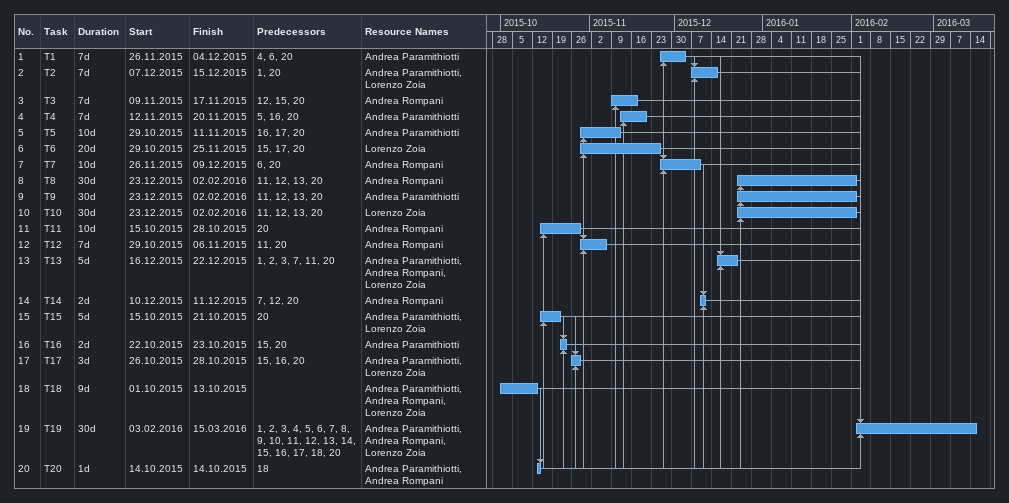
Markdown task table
| ID | Task | Duration | Start | Finish | Predecessors | Resources |
|---|---|---|---|---|---|---|
| 1 | T1 | 7d | 2015-11-26 | 2015-12-04 | 4, 6, 20 | Andrea Paramithiotti |
| 2 | T2 | 7d | 2015-12-07 | 2015-12-15 | 1, 20 | Andrea Paramithiotti, Lorenzo Zoia |
| 3 | T3 | 7d | 2015-11-09 | 2015-11-17 | 12, 15, 20 | Andrea Rompani |
| 4 | T4 | 7d | 2015-11-12 | 2015-11-20 | 5, 16, 20 | Andrea Paramithiotti |
| 5 | T5 | 10d | 2015-10-29 | 2015-11-11 | 16, 17, 20 | Andrea Paramithiotti |
| 6 | T6 | 20d | 2015-10-29 | 2015-11-25 | 15, 17, 20 | Lorenzo Zoia |
| 7 | T7 | 10d | 2015-11-26 | 2015-12-09 | 6, 20 | Andrea Rompani |
| 8 | T8 | 30d | 2015-12-23 | 2016-02-02 | 11, 12, 13, 20 | Andrea Rompani |
| 9 | T9 | 30d | 2015-12-23 | 2016-02-02 | 11, 12, 13, 20 | Andrea Paramithiotti |
| 10 | T10 | 30d | 2015-12-23 | 2016-02-02 | 11, 12, 13, 20 | Lorenzo Zoia |
| 11 | T11 | 10d | 2015-10-15 | 2015-10-28 | 20 | Andrea Rompani |
| 12 | T12 | 7d | 2015-10-29 | 2015-11-06 | 11, 20 | Andrea Rompani |
| 13 | T13 | 5d | 2015-12-16 | 2015-12-22 | 1, 2, 3, 7, 11, 20 | Andrea Paramithiotti, Andrea Rompani, Lorenzo Zoia |
| 14 | T14 | 2d | 2015-12-10 | 2015-12-11 | 7, 12, 20 | Andrea Rompani |
| 15 | T15 | 5d | 2015-10-15 | 2015-10-21 | 20 | Andrea Paramithiotti, Lorenzo Zoia |
| 16 | T16 | 2d | 2015-10-22 | 2015-10-23 | 15, 20 | Andrea Paramithiotti |
| 17 | T17 | 3d | 2015-10-26 | 2015-10-28 | 15, 16, 20 | Andrea Paramithiotti, Lorenzo Zoia |
| 18 | T18 | 9d | 2015-10-01 | 2015-10-13 |  | Andrea Paramithiotti, Andrea Rompani, Lorenzo Zoia |
| 19 | T19 | 30d | 2016-02-03 | 2016-03-15 | 1, 2, 3, 4, 5, 6, 7, 8, 9, 10, 11, 12, 13, 14, 15, 16, 17, 18, 20 | Andrea Paramithiotti, Andrea Rompani, Lorenzo Zoia |
| 20 | T20 | 1d | 2015-10-14 | 2015-10-14 | 18 | Andrea Paramithiotti, Andrea Rompani |
